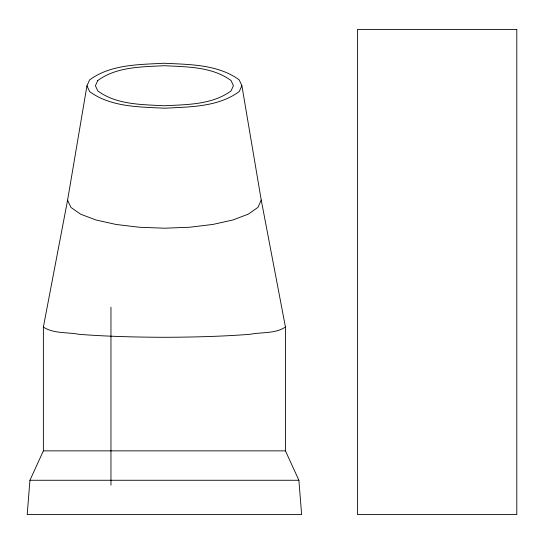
<?xml version="1.0" encoding="UTF-8"?>
<svg xmlns="http://www.w3.org/2000/svg" width="544" height="544" viewBox="0 0 544 544"><rect width="100%" height="100%" fill="white"/><g stroke="black" fill="none" stroke-linecap="round" stroke-linejoin="round"><path stroke-width="0.82" d="M29.934 480.27L27.2 514.576L301.628 514.576L298.894 480.27L285.45 450.867L285.45 327.032L261.242 200.036L241.876 85.673L239.19 79.859C217.872 64.26 189.53 64.566 164.234 63.247C139.026 64.614 110.718 64.28 89.542 79.961L86.952 85.782L67.585 200.172L43.377 327.08L43.377 450.867L29.934 480.27L298.894 480.27M241.876 85.673L239.285 91.501C218.11 107.175 189.802 106.842 164.594 108.215C139.298 106.889 110.956 107.202 89.638 91.603L86.952 85.782M261.242 200.036L257.999 207.318L248.384 214.098L233.043 219.932L213.024 224.414L189.693 227.236L164.642 228.208L139.57 227.27L116.198 224.482L96.104 220.028L80.675 214.214L70.944 207.441L67.585 200.172M285.45 327.032C275.284 333.853 261.766 331.976 250.199 334.281C221.755 336.498 193.222 337.171 164.696 337.3C136.122 337.185 107.535 336.518 79.03 334.315C67.313 332.037 53.734 333.839 43.377 327.08M43.377 450.867L285.45 450.867M110.962 307.204L110.962 485.173M97.764 80.546L95.418 85.728L97.764 90.916C116.688 104.842 141.916 104.557 164.41 105.76C186.912 104.557 212.14 104.842 231.064 90.916L233.41 85.728L231.064 80.546C212.14 66.613 186.912 66.898 164.41 65.702C141.916 66.898 116.688 66.613 97.764 80.546M516.8 29.424L357.537 29.424L357.537 514.576L516.8 514.576L516.8 29.424"/></g></svg>
